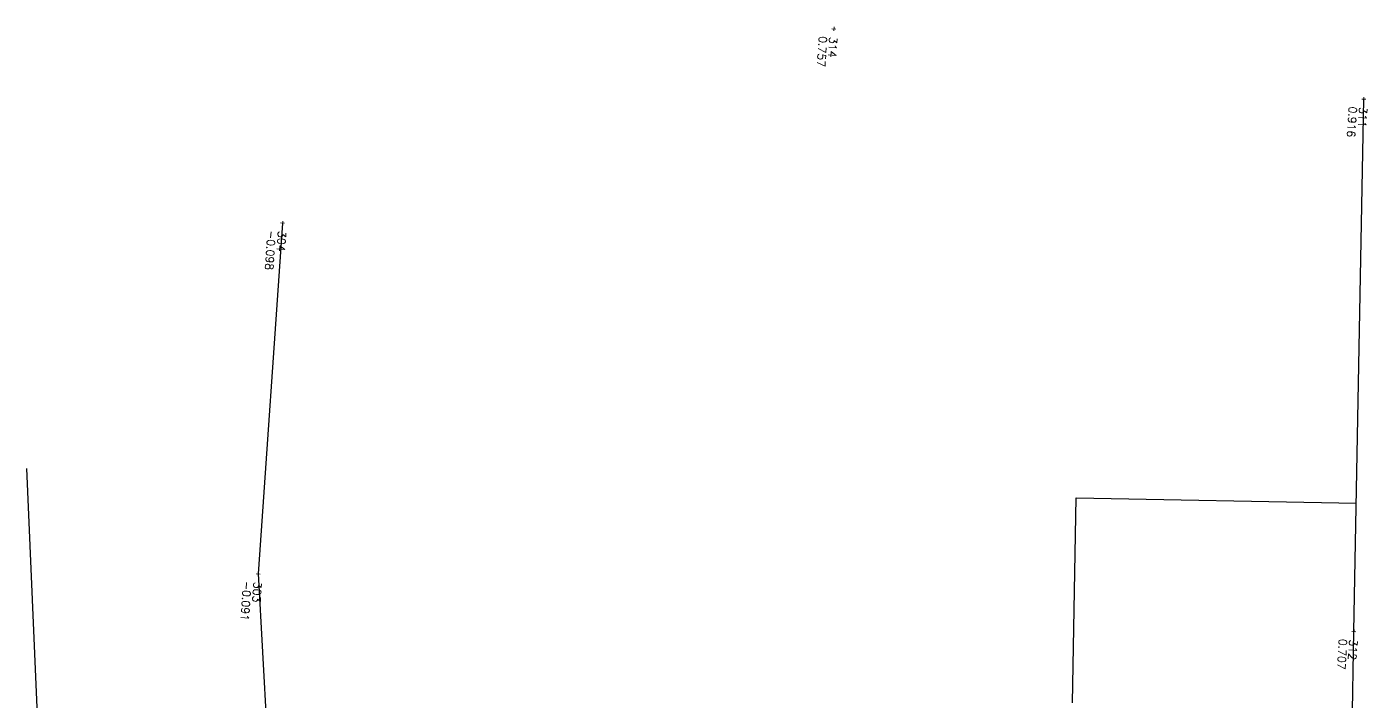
# Model space of a CAD drawing. Header units: metres. Extents: x -2057 to 8255, y -892 to 9175.
# Drawn here: x 5632 to 7306, y 2195 to 3037 of the extents above; entities that cross this region are included whole.
import ezdxf

# ---------------------------------------------------------------- set-up
doc = ezdxf.new("R2010")
doc.units = ezdxf.units.M
doc.header["$LTSCALE"] = 10
doc.header["$PDMODE"] = 35
doc.header["$PDSIZE"] = 0.1
for name, color, linetype, lineweight in [('PT_TOPOG_CENTRO', 5, 'Continuous', 0), ('PT_TOPOG_NOME', 5, 'Continuous', 0), ('PT_TOPOG_QUOT', 10, 'Continuous', 0), ('PT_TOPOG_SIMB', 5, 'Continuous', 0)]:
    doc.layers.add(name, color=color, linetype=linetype, lineweight=lineweight)
doc.styles.get("Standard").update_dxf_attribs({"font": 'romans.shx'})

# ---------------------------------------------------------------- blocks, each defined once
blk = doc.blocks.new('TPD_Standard')
at = {"layer": 'PT_TOPOG_CENTRO', "linetype": 'Continuous'}
blk.add_point((0, 0), dxfattribs=at)
at = {"layer": 'PT_TOPOG_SIMB', "linetype": 'Continuous'}
for p, q in [((0.05, 0), (-0.05, 0)), ((0, 0.05), (0, -0.05))]:
    blk.add_line(p, q, dxfattribs=at)
at = {"layer": 'PT_TOPOG_NOME', "linetype": 'Continuous', "lineweight": 0}
blk.add_attdef('Nome', (0, 0), '', height=0.2, dxfattribs=at)
at = {"layer": 'PT_TOPOG_QUOT', "linetype": 'Continuous', "lineweight": 0}
blk.add_attdef('Quota', (0, 0), '', height=0.2, dxfattribs=at)

msp = doc.modelspace()

# ---------------------------------------------------------------- linework, layer by layer
for p, q in [((7289.4292, 2281.5373), (7301.7281, 2946.4673)), ((5951.135, 2791.7429), (5920.5306, 2353.5401)), ((5670.6437, 1572.3182), (5631.5665, 2485.2862)), ((6937.7217, 2192.4572), (6942.457, 2448.4687)), ((6942.457, 2448.4687), (7292.3971, 2441.996)), ((5920.5775, 2354.2473), (5972.7843, 1407.0113)), ((7271.3951, 1379.0314), (7289.4292, 2281.5373))]:
    msp.add_line(p, q)

# ---------------------------------------------------------------- block references
at = {"layer": 'PT_TOPOG_CENTRO', "linetype": 'Continuous'}
ref = msp.add_blockref('TPD_Standard', (6639.7444, 3034.2153), dxfattribs=dict(at, xscale=50.00000000000001, yscale=50.00000000000001, zscale=50.00000000000001, rotation=266.21294171674))
ref.add_attrib('Nome', '314', (6634.0948, 3024.5674), dxfattribs={"layer": 'PT_TOPOG_NOME', "linetype": 'Continuous', "lineweight": 0, "height": 10, "rotation": 266.2129417})
ref.add_attrib('Quota', '0.757', (6621.1232, 3025.426), dxfattribs={"layer": 'PT_TOPOG_QUOT', "linetype": 'Continuous', "lineweight": 0, "height": 10, "rotation": 266.2129417})
ref = msp.add_blockref('TPD_Standard', (7301.7281, 2946.4673), dxfattribs=dict(at, xscale=50.00000000000001, yscale=50.00000000000001, zscale=50.00000000000001, rotation=266.21294171674))
ref.add_attrib('Nome', '311', (7296.0786, 2936.8194), dxfattribs={"layer": 'PT_TOPOG_NOME', "linetype": 'Continuous', "lineweight": 0, "height": 10, "rotation": 266.2129417})
ref.add_attrib('Quota', '0.916', (7283.1069, 2937.678), dxfattribs={"layer": 'PT_TOPOG_QUOT', "linetype": 'Continuous', "lineweight": 0, "height": 10, "rotation": 266.2129417})
ref = msp.add_blockref('TPD_Standard', (5951.135, 2791.7429), dxfattribs=dict(at, xscale=50.00000000000001, yscale=50.00000000000001, zscale=50.00000000000001, rotation=266.21294171674))
ref.add_attrib('Nome', '304', (5945.4854, 2782.0949), dxfattribs={"layer": 'PT_TOPOG_NOME', "linetype": 'Continuous', "lineweight": 0, "height": 10, "rotation": 266.2129417})
ref.add_attrib('Quota', '-0.098', (5932.5138, 2782.9536), dxfattribs={"layer": 'PT_TOPOG_QUOT', "linetype": 'Continuous', "lineweight": 0, "height": 10, "rotation": 266.2129417})
ref = msp.add_blockref('TPD_Standard', (5920.6167, 2353.5344), dxfattribs=dict(at, xscale=50.00000000000001, yscale=50.00000000000001, zscale=50.00000000000001, rotation=266.21294171674))
ref.add_attrib('Nome', '303', (5914.9672, 2343.8864), dxfattribs={"layer": 'PT_TOPOG_NOME', "linetype": 'Continuous', "lineweight": 0, "height": 10, "rotation": 266.2129417})
ref.add_attrib('Quota', '-0.091', (5901.9956, 2344.7451), dxfattribs={"layer": 'PT_TOPOG_QUOT', "linetype": 'Continuous', "lineweight": 0, "height": 10, "rotation": 266.2129417})
ref = msp.add_blockref('TPD_Standard', (7289.4292, 2281.5373), dxfattribs=dict(at, xscale=50.00000000000001, yscale=50.00000000000001, zscale=50.00000000000001, rotation=266.21294171674))
ref.add_attrib('Nome', '312', (7283.7796, 2271.8893), dxfattribs={"layer": 'PT_TOPOG_NOME', "linetype": 'Continuous', "lineweight": 0, "height": 10, "rotation": 266.2129417})
ref.add_attrib('Quota', '0.707', (7270.808, 2272.748), dxfattribs={"layer": 'PT_TOPOG_QUOT', "linetype": 'Continuous', "lineweight": 0, "height": 10, "rotation": 266.2129417})

doc.saveas('drawing.dxf')
